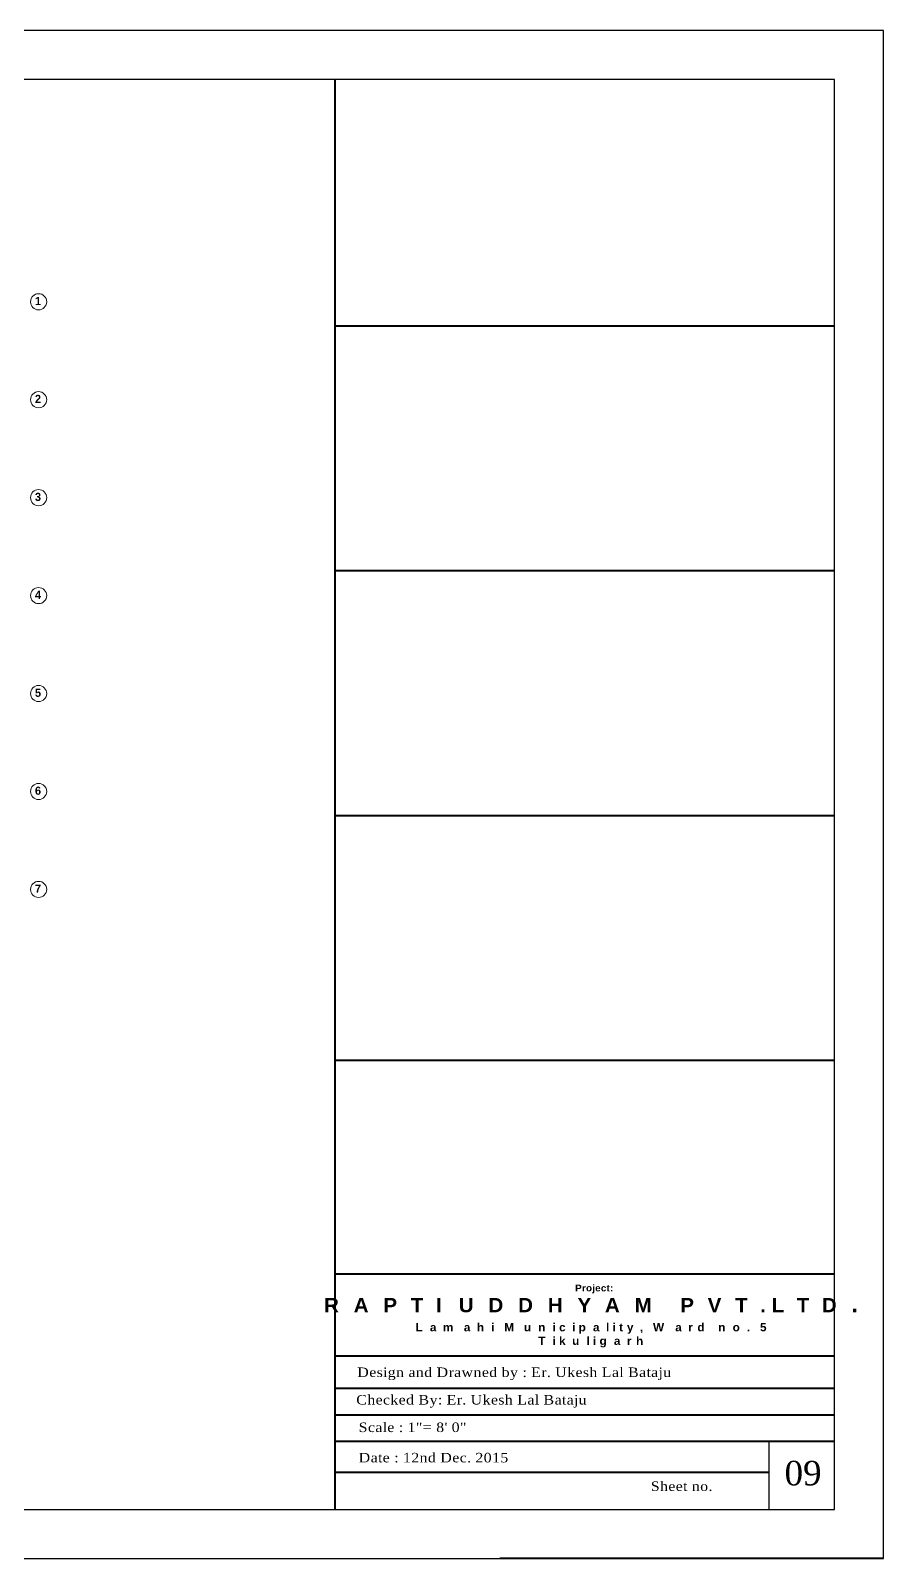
# Model space of a CAD drawing. Extents: x -2338379 to 930990, y -818978 to 106940.
# Drawn here: x 408717 to 409971, y -205212 to -202966 of the extents above; entities that cross this region are included whole.
import ezdxf

# ---------------------------------------------------------------- set-up
doc = ezdxf.new("R2010")
doc.units = 0
doc.header["$MEASUREMENT"] = 0
doc.layers.get('0').update_dxf_attribs({"linetype": 'CONTINUOUS', "lineweight": 30})
for name, color, linetype, lineweight in [('Outline', 4, 'CONTINUOUS', 9), ('TEXT', 7, 'CONTINUOUS', 30), ('Text (Data)', 1, 'CONTINUOUS', 13)]:
    doc.layers.add(name, color=color, linetype=linetype, lineweight=lineweight)
doc.styles.get("Standard").update_dxf_attribs({"font": 'times.ttf', "height": 6})

msp = doc.modelspace()

# ---------------------------------------------------------------- linework, layer by layer
at = {"lineweight": 40}
msp.add_line((409164.59, -203037.99), (409164.59, -205140.39), dxfattribs=at)
msp.add_line((409802.74, -205040.59), (409802.74, -205140.39))
at = {"color": 3}
for points in [[(409971.22, -205212.39), (409971.22, -202965.99), (406793.62, -202965.99), (406793.62, -205212.39)], [(409899.22, -205140.39), (409899.22, -203037.99), (406865.62, -203037.99), (406865.62, -205140.39)]]:
    msp.add_lwpolyline(points, close=True, dxfattribs=at)
at = {"lineweight": 40}
for points in [[(409899.22, -203400.39), (409164.59, -203400.39)], [(409899.22, -203760.39), (409164.59, -203760.39)], [(409899.22, -204120.39), (409164.59, -204120.39)], [(409899.22, -204480.39), (409164.59, -204480.39)], [(409899.22, -204794.33), (409164.59, -204794.33)], [(409899.22, -204914.85), (409164.59, -204914.85)], [(409899.22, -204962.58), (409164.59, -204962.58)], [(409899.22, -205001.89), (409164.59, -205001.89)], [(409899.22, -205040.59), (409164.59, -205040.59)], [(409802.74, -205085.99), (409164.59, -205085.99)], [(409971.22, -205212.39), (409407.18, -205212.39)]]:
    msp.add_lwpolyline(points, dxfattribs=at)
at = {"layer": 'Outline'}
for centre in [(408729.05, -203364.74), (408729.05, -203508.74), (408729.05, -203652.74), (408729.05, -203796.74), (408729.05, -203940.74), (408729.05, -204084.74), (408729.05, -204228.74)]:
    msp.add_circle(centre, 11.86, dxfattribs=at)

# ---------------------------------------------------------------- texts
for s, insert, char_height, width, attachment_point in [('\\pi-24,l24,t24;{\\fArial Black|b1|i0|c0|p34;\\W0.9;\\T1.05;Project:\\P\\H2.1x;\\T2;RAPTI UDDHYAM PVT.LTD\\H1.143x;.\\H0.5208x;\\O\\P\\H0.9599x;\\oLamahi Municipality, Ward no. 5\\PTikuligarh}', (409546.08, -204809.78), 10, 762.9723, 2), ('\\pi-42,l42,t42;{\\W1.1;\\T1.05;Design and Drawned by : Er. Ukesh Lal Bataju}', (409197.63, -204931.65), 14, 478.4843, 1), ('\\pi-42,l42,t42;{\\W1.1;\\T1.05;Checked By: Er. Ukesh Lal Bataju}', (409196.07, -204972.1), 14, 478.4843, 1), ('\\pi-42,l42,t42;{\\W1.1;\\T1.05;Scale : 1"= 8\' 0"}', (409199.69, -205012.57), 14, 478.4843, 1), ('\\pi-42,l42,t42;{\\W1.1;\\T1.05;Date : 12nd Dec. 2015}', (409199.69, -205057.16), 14, 478.4843, 1), ('\\pi-42,l42,t42;{\\W1.1;\\T1.05;Sheet no.}', (409629.19, -205099.19), 14, 478.4843, 1)]:
    msp.add_mtext(s, dxfattribs=dict(insert=insert, char_height=char_height, width=width, attachment_point=attachment_point))
at = {"layer": 'TEXT', "char_height": 12, "width": 451.5, "attachment_point": 1}
for s, insert in [('{\\fCentury Gothic|b1|i0|c0|p34;1}', (408723.66, -203357.59)), ('{\\fCentury Gothic|b1|i0|c0|p34;2}', (408723.66, -203501.59)), ('{\\fCentury Gothic|b1|i0|c0|p34;3}', (408723.66, -203645.59)), ('{\\fCentury Gothic|b1|i0|c0|p34;4}', (408723.66, -203789.59)), ('{\\fCentury Gothic|b1|i0|c0|p34;5}', (408723.66, -203933.59)), ('{\\fCentury Gothic|b1|i0|c0|p34;6}', (408723.66, -204077.59)), ('{\\fCentury Gothic|b1|i0|c0|p34;7}', (408723.66, -204221.59))]:
    msp.add_mtext(s, dxfattribs=dict(at, insert=insert))
at = {"layer": 'Text (Data)', "lineweight": 80, "insert": (409825.85, -205068.92), "char_height": 36, "width": 54.6723, "attachment_point": 1}
msp.add_mtext('09', dxfattribs=at)

doc.saveas('drawing.dxf')
